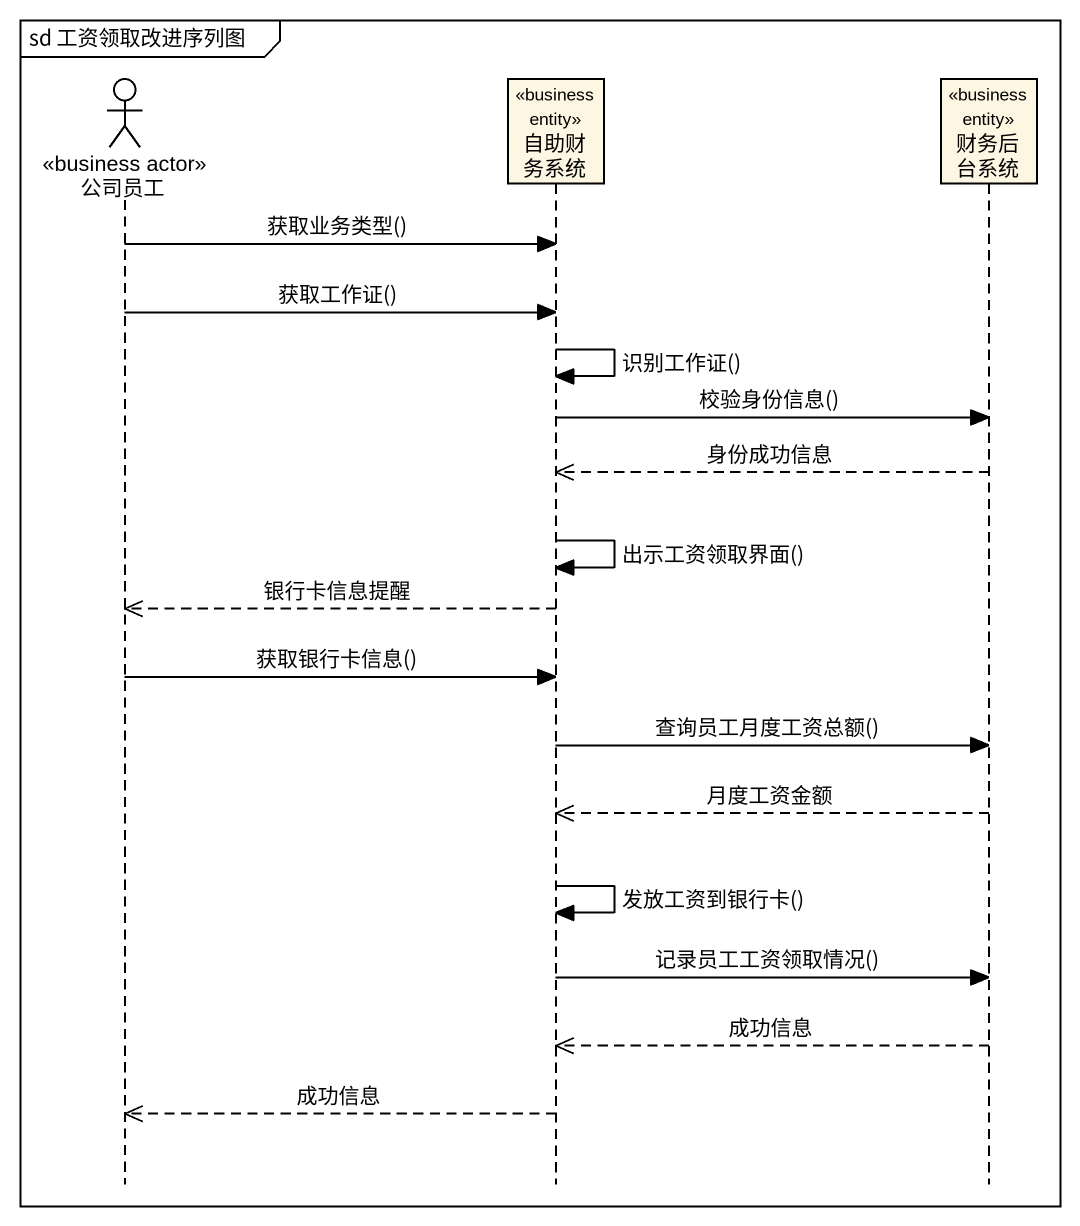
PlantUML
@startuml
mainframe sd 工资领取改进序列图
hide footbox
actor 公司员工 <<business actor>>
participant 自助财务系统 <<business entity>>
participant 财务后台系统 <<business entity>>

公司员工 -> 自助财务系统 : 获取业务类型()
公司员工 -> 自助财务系统 : 获取工作证()
自助财务系统 -> 自助财务系统 : 识别工作证()
自助财务系统 -> 财务后台系统 : 校验身份信息()
财务后台系统 -->> 自助财务系统 : 身份成功信息
自助财务系统 -> 自助财务系统 : 出示工资领取界面()
自助财务系统 -->> 公司员工 : 银行卡信息提醒
公司员工 -> 自助财务系统 : 获取银行卡信息()
自助财务系统 -> 财务后台系统 : 查询员工月度工资总额()
财务后台系统 -->> 自助财务系统 : 月度工资金额
自助财务系统 -> 自助财务系统 : 发放工资到银行卡()
自助财务系统 -> 财务后台系统 : 记录员工工资领取情况()
财务后台系统 -->> 自助财务系统 : 成功信息
自助财务系统 -->> 公司员工 : 成功信息
@enduml
